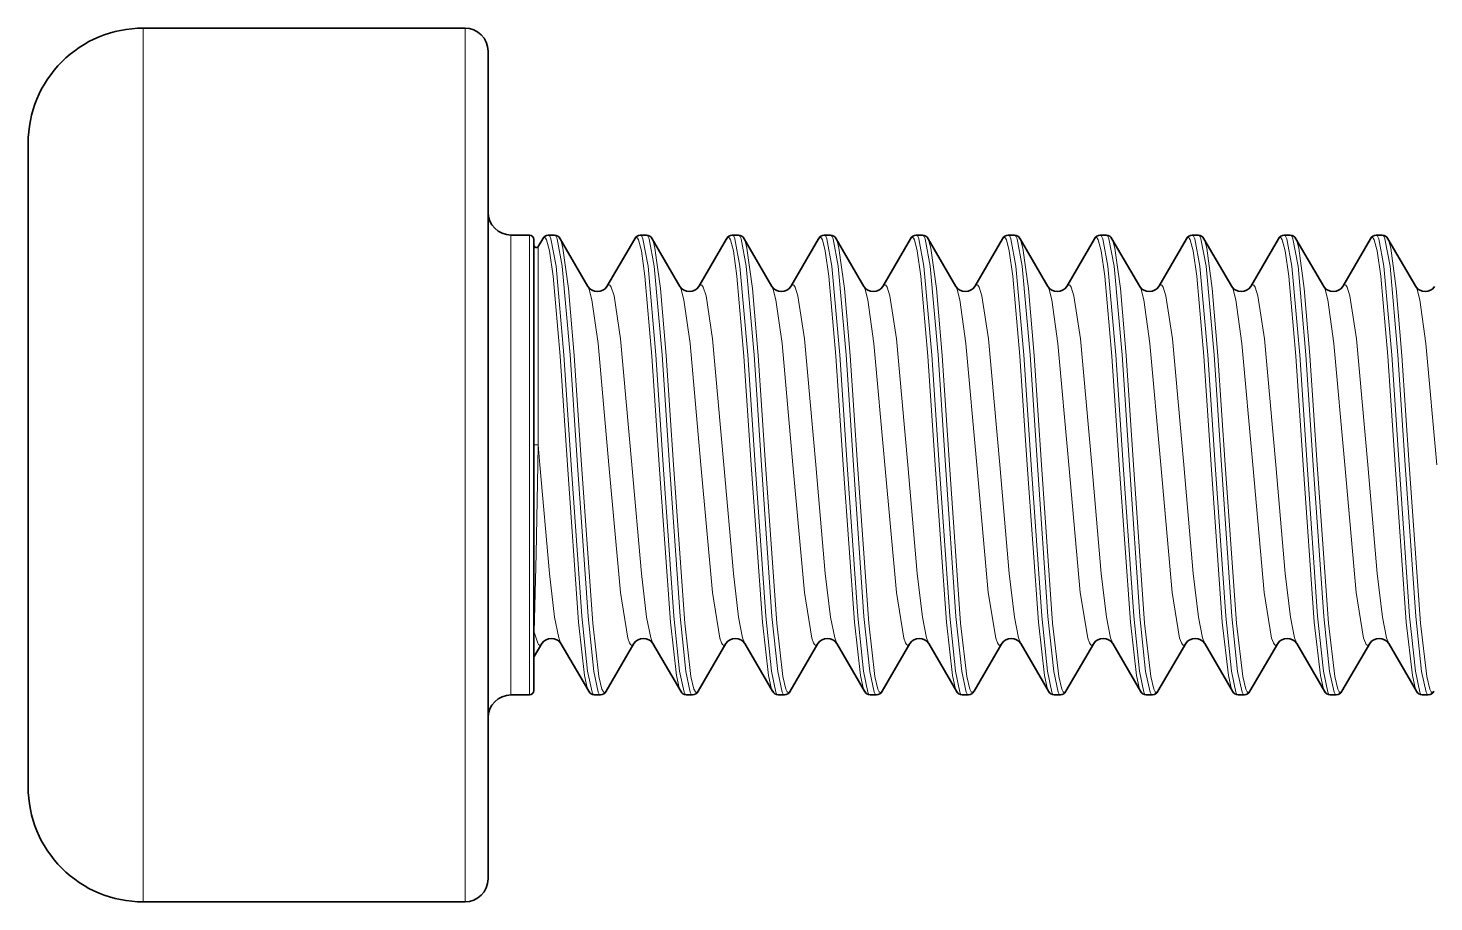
# Model space of a CAD drawing. Extents: x 386 to 1090, y 188 to 736.
# Drawn here: x 543.81 to 549.92, y 207.83 to 211.63 of the extents above; entities that cross this region are included whole.
import ezdxf

# ---------------------------------------------------------------- set-up
doc = ezdxf.new("R2010")
doc.units = 0

msp = doc.modelspace()

# ---------------------------------------------------------------- linework, layer by layer
at = {"color": 7, "lineweight": 13, "ltscale": 0.024727}
for p, q in [((544.3114, 211.6316), (544.3114, 210.6425)), ((545.7114, 211.6316), (545.7114, 210.6425))]:
    msp.add_line(p, q, dxfattribs=at)
at = {"color": 7, "lineweight": 35, "ltscale": 0.035001}
for p, q in [((545.7114, 211.6316), (544.3114, 211.6316)), ((545.7114, 207.8316), (544.3114, 207.8316))]:
    msp.add_line(p, q, dxfattribs=at)
at = {"color": 7, "lineweight": 35, "ltscale": 0.023426}
msp.add_line((545.8114, 211.5316), (545.8114, 210.5945), dxfattribs=at)
at = {"color": 7, "lineweight": 35, "ltscale": 0.01822}
msp.add_line((543.8114, 211.1316), (543.8114, 210.4028), dxfattribs=at)
at = {"color": 7, "lineweight": 13, "ltscale": 0.013015}
for p, q in [((545.9114, 210.7316), (545.9114, 210.211)), ((545.9914, 210.7316), (545.9914, 210.211))]:
    msp.add_line(p, q, dxfattribs=at)
at = {"color": 7, "lineweight": 35, "ltscale": 0.001999}
for p, q in [((545.9914, 210.7316), (545.9114, 210.7316)), ((545.9914, 208.7316), (545.9114, 208.7316))]:
    msp.add_line(p, q, dxfattribs=at)
at = {"color": 7, "lineweight": 35, "ltscale": 0.012754}
msp.add_line((546.0114, 210.7116), (546.0114, 210.2014), dxfattribs=at)
at = {"color": 7, "lineweight": 13, "ltscale": 0.021591}
msp.add_line((546.0301, 210.6824), (546.03, 209.8187), dxfattribs=at)
at = {"color": 7, "lineweight": 35, "ltscale": 0.000957545}
msp.add_line((546.0493, 210.7155), (546.0301, 210.6824), dxfattribs=at)
at = {"color": 7, "lineweight": 35, "ltscale": 0.000671387}
for p, q in [((546.1006, 210.7316), (546.0737, 210.7316)), ((546.9006, 210.7316), (546.8737, 210.7316)), ((547.7006, 210.7316), (547.6737, 210.7316)), ((548.1006, 210.7316), (548.0737, 210.7316)), ((548.9006, 210.7316), (548.8737, 210.7316)), ((549.7006, 210.7316), (549.6737, 210.7316)), ((546.7006, 208.7316), (546.6737, 208.7316)), ((547.1006, 208.7316), (547.0737, 208.7316)), ((547.9006, 208.7316), (547.8737, 208.7316)), ((548.7006, 208.7316), (548.6737, 208.7316)), ((549.1006, 208.7316), (549.0737, 208.7316)), ((549.9006, 208.7316), (549.8737, 208.7316))]:
    msp.add_line(p, q, dxfattribs=at)
at = {"color": 7, "lineweight": 35, "ltscale": 0.006017}
for p, q in [((546.125, 210.7155), (546.246, 210.5074)), ((546.525, 210.7155), (546.6461, 210.5074)), ((546.8493, 210.7155), (546.7283, 210.5074)), ((546.925, 210.7155), (547.046, 210.5074)), ((547.325, 210.7155), (547.446, 210.5074)), ((547.6493, 210.7155), (547.5283, 210.5074)), ((548.125, 210.7155), (548.246, 210.5074)), ((548.525, 210.7155), (548.6461, 210.5074)), ((548.8493, 210.7155), (548.7283, 210.5074)), ((548.925, 210.7155), (549.046, 210.5074)), ((549.325, 210.7155), (549.446, 210.5074)), ((549.6493, 210.7155), (549.5283, 210.5074)), ((546.325, 208.7477), (546.446, 208.9557)), ((546.6493, 208.7477), (546.5283, 208.9557)), ((547.125, 208.7477), (547.246, 208.9557)), ((547.525, 208.7477), (547.6461, 208.9557)), ((547.8493, 208.7477), (547.7283, 208.9557)), ((547.925, 208.7477), (548.046, 208.9557)), ((548.325, 208.7477), (548.446, 208.9557)), ((548.6493, 208.7477), (548.5283, 208.9557)), ((549.125, 208.7477), (549.246, 208.9557)), ((549.525, 208.7477), (549.6461, 208.9557)), ((549.8493, 208.7477), (549.7283, 208.9557))]:
    msp.add_line(p, q, dxfattribs=at)
at = {"color": 7, "lineweight": 35, "ltscale": 0.006018}
for p, q in [((546.4493, 210.7155), (546.3282, 210.5074)), ((547.2493, 210.7155), (547.1282, 210.5074)), ((547.725, 210.7155), (547.8461, 210.5074)), ((548.0493, 210.7155), (547.9282, 210.5074)), ((548.4493, 210.7155), (548.3282, 210.5074)), ((549.2493, 210.7155), (549.1282, 210.5074)), ((549.725, 210.7155), (549.8461, 210.5074)), ((546.2493, 208.7477), (546.1282, 208.9557)), ((546.725, 208.7477), (546.8461, 208.9557)), ((547.0493, 208.7477), (546.9282, 208.9557)), ((547.4493, 208.7477), (547.3282, 208.9557)), ((548.2493, 208.7477), (548.1282, 208.9557)), ((548.725, 208.7477), (548.8461, 208.9557)), ((549.0493, 208.7477), (548.9282, 208.9557)), ((549.4493, 208.7477), (549.3282, 208.9557))]:
    msp.add_line(p, q, dxfattribs=at)
at = {"color": 7, "lineweight": 35, "ltscale": 0.000669861}
for p, q in [((546.5005, 210.7316), (546.4738, 210.7316)), ((547.3005, 210.7316), (547.2737, 210.7316)), ((548.5005, 210.7316), (548.4738, 210.7316)), ((549.3005, 210.7316), (549.2737, 210.7316)), ((546.3005, 208.7316), (546.2737, 208.7316)), ((547.5005, 208.7316), (547.4738, 208.7316)), ((548.3005, 208.7316), (548.2737, 208.7316)), ((549.5005, 208.7316), (549.4738, 208.7316))]:
    msp.add_line(p, q, dxfattribs=at)
at = {"color": 7, "lineweight": 13, "ltscale": 0.070273}
for p, q in [((544.3114, 210.6425), (544.3114, 207.8316)), ((545.7114, 210.6425), (545.7114, 207.8316))]:
    msp.add_line(p, q, dxfattribs=at)
at = {"color": 7, "lineweight": 35, "ltscale": 0.066574}
msp.add_line((545.8114, 210.5945), (545.8114, 207.9316), dxfattribs=at)
at = {"color": 7, "lineweight": 35, "ltscale": 0.05178}
msp.add_line((543.8114, 210.4028), (543.8114, 208.3316), dxfattribs=at)
at = {"color": 7, "lineweight": 13, "ltscale": 0.036985}
for p, q in [((545.9114, 210.211), (545.9114, 208.7316)), ((545.9914, 210.211), (545.9914, 208.7316))]:
    msp.add_line(p, q, dxfattribs=at)
at = {"color": 7, "lineweight": 35, "ltscale": 0.036246}
msp.add_line((546.0114, 210.2014), (546.0114, 208.7516), dxfattribs=at)
at = {"color": 7, "lineweight": 13, "ltscale": 0.011867}
for p, q in [((546.1246, 210.2052), (546.1564, 209.7316)), ((546.5246, 210.2052), (546.5564, 209.7316)), ((546.9246, 210.2052), (546.9564, 209.7316)), ((547.3246, 210.2052), (547.3564, 209.7316)), ((547.7246, 210.2052), (547.7563, 209.7316)), ((548.1246, 210.2052), (548.1564, 209.7316)), ((548.5246, 210.2052), (548.5564, 209.7316)), ((548.9246, 210.2052), (548.9564, 209.7316)), ((549.3246, 210.2052), (549.3564, 209.7316)), ((549.7246, 210.2052), (549.7563, 209.7316))]:
    msp.add_line(p, q, dxfattribs=at)
at = {"color": 7, "lineweight": 13, "ltscale": 0.011983}
for p, q in [((546.1419, 210.211), (546.1736, 209.7327)), ((546.5419, 210.211), (546.5737, 209.7327)), ((546.9419, 210.211), (546.9736, 209.7327)), ((547.3419, 210.211), (547.3737, 209.7327)), ((548.1419, 210.211), (548.1736, 209.7327)), ((548.5419, 210.211), (548.5737, 209.7327)), ((548.9419, 210.211), (548.9736, 209.7327)), ((549.3419, 210.211), (549.3737, 209.7327))]:
    msp.add_line(p, q, dxfattribs=at)
at = {"color": 7, "lineweight": 13, "ltscale": 0.01204}
for p, q in [((546.1688, 210.211), (546.2006, 209.7304)), ((546.5687, 210.211), (546.6006, 209.7304)), ((546.9688, 210.211), (547.0006, 209.7304)), ((547.3687, 210.211), (547.4006, 209.7304)), ((547.7687, 210.211), (547.8007, 209.7304)), ((548.1688, 210.211), (548.2006, 209.7304)), ((548.5687, 210.211), (548.6006, 209.7304)), ((548.9688, 210.211), (549.0006, 209.7304)), ((549.3687, 210.211), (549.4006, 209.7304)), ((549.7687, 210.211), (549.8007, 209.7304))]:
    msp.add_line(p, q, dxfattribs=at)
at = {"color": 7, "lineweight": 13, "ltscale": 0.011917}
for p, q in [((546.186, 210.2072), (546.218, 209.7316)), ((546.5861, 210.2072), (546.6179, 209.7316)), ((546.986, 210.2072), (547.0179, 209.7316)), ((547.386, 210.2072), (547.418, 209.7316)), ((547.786, 210.2072), (547.8179, 209.7316)), ((548.186, 210.2072), (548.218, 209.7316)), ((548.5861, 210.2072), (548.6179, 209.7316)), ((548.986, 210.2072), (549.0179, 209.7316)), ((549.386, 210.2072), (549.418, 209.7316)), ((549.786, 210.2072), (549.8179, 209.7316))]:
    msp.add_line(p, q, dxfattribs=at)
at = {"color": 7, "lineweight": 13, "ltscale": 0.011984}
for p, q in [((547.7419, 210.211), (547.7737, 209.7327)), ((549.7419, 210.211), (549.7737, 209.7327))]:
    msp.add_line(p, q, dxfattribs=at)
at = {"color": 7, "lineweight": 13, "ltscale": 0.000465406}
msp.add_line((546.03, 209.8187), (546.0114, 209.8186), dxfattribs=at)
at = {"color": 7, "lineweight": 13, "ltscale": 0.002179}
msp.add_line((546.03, 209.8187), (546.0286, 209.7316), dxfattribs=at)
at = {"color": 7, "lineweight": 13, "ltscale": 0.002186}
msp.add_line((546.0372, 209.7316), (546.03, 209.8187), dxfattribs=at)
at = {"color": 7, "lineweight": 13, "ltscale": 0.009672}
msp.add_line((546.0286, 209.7316), (546.0214, 209.3448), dxfattribs=at)
at = {"color": 7, "lineweight": 13, "ltscale": 0.008502}
msp.add_line((546.0214, 209.3448), (546.0128, 209.0048), dxfattribs=at)
at = {"color": 7, "lineweight": 13, "ltscale": 0.000114148}
msp.add_line((546.0128, 209.0048), (546.0114, 209.0005), dxfattribs=at)
at = {"color": 7, "lineweight": 13, "ltscale": 0.002655}
msp.add_line((546.0128, 209.0048), (546.0128, 208.8986), dxfattribs=at)
at = {"color": 7, "lineweight": 35, "ltscale": 0.001653}
msp.add_line((546.0128, 208.8986), (546.0461, 208.9557), dxfattribs=at)
at = {"color": 7, "lineweight": 13}
for points in [[(546.0493, 210.7155), (546.0536, 210.7207), (546.0558, 210.7215), (546.0575, 210.7214), (546.0591, 210.7207), (546.0613, 210.7186), (546.0656, 210.7112), (546.0784, 210.6626), (546.0941, 210.5527), (546.1246, 210.2052)], [(546.0737, 210.7316), (546.075, 210.7314), (546.0776, 210.7298), (546.0801, 210.7266), (546.0851, 210.7155), (546.1072, 210.5961), (546.1419, 210.211)], [(546.1006, 210.7316), (546.1019, 210.7314), (546.1044, 210.7298), (546.1069, 210.7266), (546.112, 210.7156), (546.1341, 210.5961), (546.1688, 210.211)], [(546.125, 210.7155), (546.1292, 210.7061), (546.1375, 210.6751), (546.1614, 210.4997), (546.186, 210.2072)], [(546.4493, 210.7155), (546.4537, 210.7207), (546.4558, 210.7215), (546.4575, 210.7214), (546.4591, 210.7207), (546.4613, 210.7186), (546.4656, 210.7112), (546.4785, 210.6626), (546.4941, 210.5527), (546.5246, 210.2052)], [(546.4738, 210.7316), (546.475, 210.7314), (546.4775, 210.7298), (546.4801, 210.7266), (546.4852, 210.7156), (546.5073, 210.5961), (546.5419, 210.211)], [(546.5005, 210.7316), (546.5018, 210.7314), (546.5044, 210.7298), (546.507, 210.7266), (546.512, 210.7156), (546.5341, 210.5961), (546.5687, 210.211)], [(546.525, 210.7155), (546.5292, 210.7061), (546.5375, 210.6751), (546.5614, 210.4997), (546.5861, 210.2072)], [(546.8493, 210.7155), (546.8536, 210.7207), (546.8558, 210.7215), (546.8575, 210.7214), (546.8591, 210.7207), (546.8613, 210.7186), (546.8656, 210.7112), (546.8785, 210.6626), (546.8941, 210.5527), (546.9246, 210.2052)], [(546.8737, 210.7316), (546.875, 210.7314), (546.8776, 210.7298), (546.8801, 210.7266), (546.8851, 210.7156), (546.9072, 210.5961), (546.9419, 210.211)], [(546.9006, 210.7316), (546.9019, 210.7314), (546.9044, 210.7298), (546.9069, 210.7266), (546.912, 210.7156), (546.9341, 210.5961), (546.9688, 210.211)], [(546.925, 210.7155), (546.9292, 210.7061), (546.9375, 210.6751), (546.9614, 210.4997), (546.986, 210.2072)], [(547.2493, 210.7155), (547.2537, 210.7207), (547.2559, 210.7215), (547.2574, 210.7214), (547.2591, 210.7207), (547.2613, 210.7186), (547.2656, 210.7112), (547.2784, 210.6626), (547.2941, 210.5527), (547.3246, 210.2052)], [(547.2737, 210.7316), (547.275, 210.7314), (547.2775, 210.7298), (547.2801, 210.7266), (547.2852, 210.7156), (547.3073, 210.5961), (547.3419, 210.211)], [(547.3005, 210.7316), (547.3018, 210.7314), (547.3044, 210.7298), (547.3069, 210.7266), (547.312, 210.7156), (547.3341, 210.5961), (547.3687, 210.211)], [(547.325, 210.7155), (547.3292, 210.7061), (547.3375, 210.6751), (547.3614, 210.4997), (547.386, 210.2072)], [(547.6493, 210.7155), (547.6537, 210.7207), (547.6558, 210.7215), (547.6575, 210.7214), (547.6591, 210.7207), (547.6613, 210.7186), (547.6656, 210.7112), (547.6785, 210.6626), (547.6941, 210.5527), (547.7246, 210.2052)], [(547.6737, 210.7316), (547.675, 210.7314), (547.6776, 210.7298), (547.6801, 210.7266), (547.6852, 210.7156), (547.7073, 210.5961), (547.7419, 210.211)], [(547.7006, 210.7316), (547.7018, 210.7314), (547.7044, 210.7298), (547.7069, 210.7266), (547.712, 210.7156), (547.7341, 210.5961), (547.7687, 210.211)], [(547.725, 210.7155), (547.7292, 210.7061), (547.7375, 210.6751), (547.7614, 210.4997), (547.786, 210.2072)], [(548.0493, 210.7155), (548.0536, 210.7207), (548.0558, 210.7215), (548.0575, 210.7214), (548.0591, 210.7207), (548.0613, 210.7186), (548.0656, 210.7112), (548.0784, 210.6626), (548.0941, 210.5527), (548.1246, 210.2052)], [(548.0737, 210.7316), (548.075, 210.7314), (548.0776, 210.7298), (548.0801, 210.7266), (548.0851, 210.7156), (548.1072, 210.5961), (548.1419, 210.211)], [(548.1006, 210.7316), (548.1019, 210.7314), (548.1044, 210.7298), (548.1069, 210.7266), (548.112, 210.7156), (548.1341, 210.5961), (548.1688, 210.211)], [(548.125, 210.7155), (548.1292, 210.7061), (548.1375, 210.6751), (548.1614, 210.4997), (548.186, 210.2072)], [(548.4493, 210.7155), (548.4537, 210.7207), (548.4558, 210.7215), (548.4575, 210.7214), (548.4591, 210.7207), (548.4613, 210.7186), (548.4656, 210.7112), (548.4785, 210.6626), (548.4941, 210.5527), (548.5246, 210.2052)], [(548.4738, 210.7316), (548.475, 210.7314), (548.4775, 210.7298), (548.4801, 210.7266), (548.4852, 210.7156), (548.5073, 210.5961), (548.5419, 210.211)], [(548.5005, 210.7316), (548.5018, 210.7314), (548.5044, 210.7298), (548.507, 210.7266), (548.512, 210.7156), (548.5341, 210.5961), (548.5687, 210.211)], [(548.525, 210.7155), (548.5292, 210.7061), (548.5375, 210.6751), (548.5614, 210.4997), (548.5861, 210.2072)], [(548.8493, 210.7155), (548.8536, 210.7207), (548.8558, 210.7215), (548.8575, 210.7214), (548.8591, 210.7207), (548.8613, 210.7186), (548.8656, 210.7112), (548.8785, 210.6626), (548.8941, 210.5527), (548.9246, 210.2052)], [(548.8737, 210.7316), (548.875, 210.7314), (548.8776, 210.7298), (548.8801, 210.7266), (548.8851, 210.7156), (548.9072, 210.5961), (548.9419, 210.211)], [(548.9006, 210.7316), (548.9019, 210.7314), (548.9044, 210.7298), (548.9069, 210.7266), (548.912, 210.7156), (548.9341, 210.5961), (548.9688, 210.211)], [(548.925, 210.7155), (548.9292, 210.7061), (548.9375, 210.6751), (548.9614, 210.4997), (548.986, 210.2072)], [(549.2493, 210.7155), (549.2537, 210.7207), (549.2559, 210.7215), (549.2574, 210.7214), (549.2591, 210.7207), (549.2613, 210.7186), (549.2656, 210.7112), (549.2784, 210.6626), (549.2941, 210.5527), (549.3246, 210.2052)], [(549.2737, 210.7316), (549.275, 210.7314), (549.2775, 210.7298), (549.2801, 210.7266), (549.2852, 210.7156), (549.3073, 210.5961), (549.3419, 210.211)], [(549.3005, 210.7316), (549.3018, 210.7314), (549.3044, 210.7298), (549.3069, 210.7266), (549.312, 210.7156), (549.3341, 210.5961), (549.3687, 210.211)], [(549.325, 210.7155), (549.3292, 210.7061), (549.3375, 210.6751), (549.3614, 210.4997), (549.386, 210.2072)], [(549.6493, 210.7155), (549.6537, 210.7207), (549.6558, 210.7215), (549.6575, 210.7214), (549.6591, 210.7207), (549.6613, 210.7186), (549.6656, 210.7112), (549.6785, 210.6626), (549.6941, 210.5527), (549.7246, 210.2052)], [(549.6737, 210.7316), (549.675, 210.7314), (549.6776, 210.7298), (549.6801, 210.7266), (549.6852, 210.7156), (549.7073, 210.5961), (549.7419, 210.211)], [(549.7006, 210.7316), (549.7018, 210.7314), (549.7044, 210.7298), (549.7069, 210.7266), (549.712, 210.7156), (549.7341, 210.5961), (549.7687, 210.211)], [(549.725, 210.7155), (549.7292, 210.7061), (549.7375, 210.6751), (549.7614, 210.4997), (549.786, 210.2072)], [(546.3372, 209.7316), (546.29, 210.2604), (546.2632, 210.4506), (546.2518, 210.4943), (546.246, 210.5074)], [(546.4371, 209.7316), (546.3878, 210.28), (546.3595, 210.4673), (546.3477, 210.5045), (546.3416, 210.5132), (546.3386, 210.5149), (546.3355, 210.5148), (546.3325, 210.5129), (546.3282, 210.5074)], [(546.7372, 209.7316), (546.69, 210.2604), (546.6631, 210.4506), (546.6519, 210.4943), (546.6461, 210.5074)], [(546.8372, 209.7316), (546.7878, 210.28), (546.7595, 210.4673), (546.7476, 210.5045), (546.7416, 210.5132), (546.7385, 210.5149), (546.7355, 210.5148), (546.7324, 210.5129), (546.7283, 210.5074)], [(547.1371, 209.7316), (547.09, 210.2604), (547.0632, 210.4506), (547.0519, 210.4943), (547.046, 210.5074)], [(547.2372, 209.7316), (547.1878, 210.28), (547.1595, 210.4673), (547.1476, 210.5045), (547.1416, 210.5132), (547.1385, 210.5149), (547.1355, 210.5148), (547.1324, 210.5129), (547.1282, 210.5074)], [(547.5372, 209.7316), (547.49, 210.2604), (547.4631, 210.4506), (547.4518, 210.4943), (547.446, 210.5074)], [(547.6371, 209.7316), (547.5878, 210.28), (547.5595, 210.4673), (547.5476, 210.5045), (547.5416, 210.5132), (547.5386, 210.5149), (547.5355, 210.5148), (547.5325, 210.5129), (547.5283, 210.5074)], [(547.9371, 209.7316), (547.89, 210.2604), (547.8632, 210.4506), (547.8519, 210.4943), (547.8461, 210.5074)], [(548.0372, 209.7316), (547.9878, 210.28), (547.9595, 210.4673), (547.9476, 210.5045), (547.9416, 210.5132), (547.9385, 210.5149), (547.9355, 210.5148), (547.9324, 210.5129), (547.9282, 210.5074)], [(548.3372, 209.7316), (548.29, 210.2604), (548.2632, 210.4506), (548.2518, 210.4943), (548.246, 210.5074)], [(548.4371, 209.7316), (548.3878, 210.28), (548.3595, 210.4673), (548.3477, 210.5045), (548.3416, 210.5132), (548.3386, 210.5149), (548.3355, 210.5148), (548.3325, 210.5129), (548.3282, 210.5074)], [(548.7372, 209.7316), (548.69, 210.2604), (548.6631, 210.4506), (548.6519, 210.4943), (548.6461, 210.5074)], [(548.8372, 209.7316), (548.7878, 210.28), (548.7595, 210.4673), (548.7476, 210.5045), (548.7416, 210.5132), (548.7385, 210.5149), (548.7355, 210.5148), (548.7324, 210.5129), (548.7283, 210.5074)], [(549.1371, 209.7316), (549.09, 210.2604), (549.0632, 210.4506), (549.0519, 210.4943), (549.046, 210.5074)], [(549.2372, 209.7316), (549.1878, 210.28), (549.1595, 210.4673), (549.1476, 210.5045), (549.1416, 210.5132), (549.1385, 210.5149), (549.1355, 210.5148), (549.1324, 210.5129), (549.1282, 210.5074)], [(549.5372, 209.7316), (549.49, 210.2604), (549.4631, 210.4506), (549.4518, 210.4943), (549.446, 210.5074)], [(549.6371, 209.7316), (549.5878, 210.28), (549.5595, 210.4673), (549.5476, 210.5045), (549.5416, 210.5132), (549.5386, 210.5149), (549.5355, 210.5148), (549.5325, 210.5129), (549.5283, 210.5074)], [(549.9371, 209.7316), (549.89, 210.2604), (549.8632, 210.4506), (549.8519, 210.4943), (549.8461, 210.5074)], [(546.1282, 208.9557), (546.119, 208.9799), (546.1012, 209.0696), (546.0783, 209.2594), (546.0372, 209.7316)], [(546.1564, 209.7316), (546.2048, 209.0487), (546.2316, 208.8155), (546.2433, 208.7623), (546.2493, 208.7477)], [(546.1736, 209.7327), (546.2195, 209.0737), (546.2446, 208.8344), (546.2639, 208.7436), (546.2682, 208.7353), (546.2704, 208.7329), (546.2726, 208.7317), (546.2737, 208.7316)], [(546.2006, 209.7304), (546.2463, 209.0728), (546.2715, 208.8341), (546.2907, 208.7435), (546.2951, 208.7353), (546.2973, 208.7329), (546.2994, 208.7317), (546.3005, 208.7316)], [(546.218, 209.7316), (546.2668, 209.0435), (546.2939, 208.8112), (546.3066, 208.7572), (546.3131, 208.7445), (546.3163, 208.7419), (546.3196, 208.7419), (546.3228, 208.7445), (546.325, 208.7477)], [(546.446, 208.9557), (546.4421, 208.9504), (546.4401, 208.9489), (546.4371, 208.9481), (546.4351, 208.9485), (546.4312, 208.9516), (546.4272, 208.9577), (546.4193, 208.9786), (546.3872, 209.1769), (546.3372, 209.7316)], [(546.5283, 208.9557), (546.5189, 208.9799), (546.5012, 209.0696), (546.4783, 209.2594), (546.4371, 209.7316)], [(546.5564, 209.7316), (546.6049, 209.0487), (546.6316, 208.8155), (546.6434, 208.7623), (546.6493, 208.7477)], [(546.5737, 209.7327), (546.6194, 209.0737), (546.6446, 208.8344), (546.6639, 208.7436), (546.6682, 208.7353), (546.6704, 208.7329), (546.6726, 208.7317), (546.6737, 208.7316)], [(546.6006, 209.7304), (546.6464, 209.0728), (546.6715, 208.8341), (546.6907, 208.7435), (546.6951, 208.7353), (546.6973, 208.7329), (546.6995, 208.7317), (546.7006, 208.7316)], [(546.6179, 209.7316), (546.6669, 209.0435), (546.6939, 208.8112), (546.7066, 208.7572), (546.7131, 208.7445), (546.7163, 208.7419), (546.7195, 208.7419), (546.7228, 208.7445), (546.725, 208.7477)], [(546.8461, 208.9557), (546.8421, 208.9504), (546.8401, 208.9489), (546.8371, 208.9481), (546.8351, 208.9485), (546.8311, 208.9516), (546.8271, 208.9577), (546.8193, 208.9786), (546.7872, 209.1769), (546.7372, 209.7316)], [(546.9282, 208.9557), (546.9189, 208.9799), (546.9012, 209.0696), (546.8784, 209.2594), (546.8372, 209.7316)], [(546.9564, 209.7316), (547.0048, 209.0487), (547.0316, 208.8155), (547.0433, 208.7623), (547.0493, 208.7477)], [(546.9736, 209.7327), (547.0195, 209.0737), (547.0446, 208.8344), (547.0638, 208.7436), (547.0682, 208.7353), (547.0704, 208.7329), (547.0726, 208.7317), (547.0737, 208.7316)], [(547.0006, 209.7304), (547.0464, 209.0728), (547.0715, 208.8341), (547.0907, 208.7435), (547.0951, 208.7353), (547.0973, 208.7329), (547.0995, 208.7317), (547.1006, 208.7316)], [(547.0179, 209.7316), (547.0669, 209.0435), (547.0939, 208.8112), (547.1066, 208.7572), (547.1131, 208.7445), (547.1163, 208.7419), (547.1196, 208.7419), (547.1228, 208.7445), (547.125, 208.7477)], [(547.246, 208.9557), (547.2421, 208.9504), (547.2401, 208.9489), (547.2371, 208.9481), (547.2351, 208.9485), (547.2311, 208.9516), (547.2272, 208.9577), (547.2194, 208.9786), (547.1873, 209.1769), (547.1371, 209.7316)], [(547.3282, 208.9557), (547.319, 208.9799), (547.3012, 209.0696), (547.2783, 209.2594), (547.2372, 209.7316)], [(547.3564, 209.7316), (547.4048, 209.0487), (547.4316, 208.8155), (547.4434, 208.7623), (547.4493, 208.7477)], [(547.3737, 209.7327), (547.4194, 209.0737), (547.4446, 208.8344), (547.4639, 208.7436), (547.4683, 208.7353), (547.4705, 208.7329), (547.4727, 208.7317), (547.4738, 208.7316)], [(547.4006, 209.7304), (547.4464, 209.0728), (547.4715, 208.8341), (547.4907, 208.7435), (547.4951, 208.7353), (547.4973, 208.7329), (547.4995, 208.7317), (547.5005, 208.7316)], [(547.418, 209.7316), (547.4669, 209.0435), (547.4939, 208.8112), (547.5067, 208.7572), (547.5131, 208.7445), (547.5163, 208.7419), (547.5195, 208.7419), (547.5228, 208.7445), (547.525, 208.7477)], [(547.6461, 208.9557), (547.6421, 208.9504), (547.6401, 208.9489), (547.6371, 208.9481), (547.6351, 208.9485), (547.6311, 208.9516), (547.6272, 208.9577), (547.6193, 208.9786), (547.5872, 209.1769), (547.5372, 209.7316)], [(547.7283, 208.9557), (547.7189, 208.9799), (547.7012, 209.0696), (547.6783, 209.2594), (547.6371, 209.7316)], [(547.7563, 209.7316), (547.8048, 209.0487), (547.8316, 208.8155), (547.8433, 208.7623), (547.8493, 208.7477)], [(547.7737, 209.7327), (547.8195, 209.0737), (547.8446, 208.8344), (547.8639, 208.7436), (547.8682, 208.7353), (547.8704, 208.7329), (547.8726, 208.7317), (547.8737, 208.7316)], [(547.8007, 209.7304), (547.8464, 209.0728), (547.8715, 208.8341), (547.8907, 208.7435), (547.8951, 208.7353), (547.8973, 208.7329), (547.8995, 208.7317), (547.9006, 208.7316)], [(547.8179, 209.7316), (547.8669, 209.0435), (547.8939, 208.8112), (547.9066, 208.7572), (547.9131, 208.7445), (547.9163, 208.7419), (547.9196, 208.7419), (547.9228, 208.7445), (547.925, 208.7477)], [(548.046, 208.9557), (548.0421, 208.9504), (548.0401, 208.9489), (548.0371, 208.9481), (548.0351, 208.9485), (548.0311, 208.9516), (548.0272, 208.9577), (548.0193, 208.9786), (547.9872, 209.1769), (547.9371, 209.7316)], [(548.1282, 208.9557), (548.119, 208.9799), (548.1012, 209.0696), (548.0783, 209.2594), (548.0372, 209.7316)], [(548.1564, 209.7316), (548.2048, 209.0487), (548.2316, 208.8155), (548.2433, 208.7623), (548.2493, 208.7477)], [(548.1736, 209.7327), (548.2195, 209.0737), (548.2446, 208.8344), (548.2639, 208.7436), (548.2682, 208.7353), (548.2704, 208.7329), (548.2726, 208.7317), (548.2737, 208.7316)], [(548.2006, 209.7304), (548.2463, 209.0728), (548.2715, 208.8341), (548.2907, 208.7435), (548.2951, 208.7353), (548.2973, 208.7329), (548.2994, 208.7317), (548.3005, 208.7316)], [(548.218, 209.7316), (548.2668, 209.0435), (548.2939, 208.8112), (548.3066, 208.7572), (548.3131, 208.7445), (548.3163, 208.7419), (548.3196, 208.7419), (548.3228, 208.7445), (548.325, 208.7477)], [(548.446, 208.9557), (548.4421, 208.9504), (548.4401, 208.9489), (548.4371, 208.9481), (548.4351, 208.9485), (548.4312, 208.9516), (548.4272, 208.9577), (548.4193, 208.9786), (548.3872, 209.1769), (548.3372, 209.7316)], [(548.5283, 208.9557), (548.5189, 208.9799), (548.5012, 209.0696), (548.4783, 209.2594), (548.4371, 209.7316)], [(548.5564, 209.7316), (548.6049, 209.0487), (548.6316, 208.8155), (548.6434, 208.7623), (548.6493, 208.7477)], [(548.5737, 209.7327), (548.6194, 209.0737), (548.6446, 208.8344), (548.6639, 208.7436), (548.6682, 208.7353), (548.6704, 208.7329), (548.6726, 208.7317), (548.6737, 208.7316)], [(548.6006, 209.7304), (548.6464, 209.0728), (548.6715, 208.8341), (548.6907, 208.7435), (548.6951, 208.7353), (548.6973, 208.7329), (548.6995, 208.7317), (548.7006, 208.7316)], [(548.6179, 209.7316), (548.6669, 209.0435), (548.6939, 208.8112), (548.7066, 208.7572), (548.7131, 208.7445), (548.7163, 208.7419), (548.7195, 208.7419), (548.7228, 208.7445), (548.725, 208.7477)], [(548.8461, 208.9557), (548.8421, 208.9504), (548.8401, 208.9489), (548.8371, 208.9481), (548.8351, 208.9485), (548.8311, 208.9516), (548.8271, 208.9577), (548.8193, 208.9786), (548.7872, 209.1769), (548.7372, 209.7316)], [(548.9282, 208.9557), (548.9189, 208.9799), (548.9012, 209.0696), (548.8784, 209.2594), (548.8372, 209.7316)], [(548.9564, 209.7316), (549.0048, 209.0487), (549.0316, 208.8155), (549.0433, 208.7623), (549.0493, 208.7477)], [(548.9736, 209.7327), (549.0195, 209.0737), (549.0446, 208.8344), (549.0638, 208.7436), (549.0682, 208.7353), (549.0704, 208.7329), (549.0726, 208.7317), (549.0737, 208.7316)], [(549.0006, 209.7304), (549.0464, 209.0728), (549.0715, 208.8341), (549.0907, 208.7435), (549.0951, 208.7353), (549.0973, 208.7329), (549.0995, 208.7317), (549.1006, 208.7316)], [(549.0179, 209.7316), (549.0669, 209.0435), (549.0939, 208.8112), (549.1066, 208.7572), (549.1131, 208.7445), (549.1163, 208.7419), (549.1196, 208.7419), (549.1228, 208.7445), (549.125, 208.7477)], [(549.246, 208.9557), (549.2421, 208.9504), (549.2401, 208.9489), (549.2371, 208.9481), (549.2351, 208.9485), (549.2311, 208.9516), (549.2272, 208.9577), (549.2194, 208.9786), (549.1873, 209.1769), (549.1371, 209.7316)], [(549.3282, 208.9557), (549.319, 208.9799), (549.3012, 209.0696), (549.2783, 209.2594), (549.2372, 209.7316)], [(549.3564, 209.7316), (549.4048, 209.0487), (549.4316, 208.8155), (549.4434, 208.7623), (549.4493, 208.7477)], [(549.3737, 209.7327), (549.4194, 209.0737), (549.4446, 208.8344), (549.4639, 208.7436), (549.4683, 208.7353), (549.4705, 208.7329), (549.4727, 208.7317), (549.4738, 208.7316)], [(549.4006, 209.7304), (549.4464, 209.0728), (549.4715, 208.8341), (549.4907, 208.7435), (549.4951, 208.7353), (549.4973, 208.7329), (549.4995, 208.7317), (549.5005, 208.7316)], [(549.418, 209.7316), (549.4669, 209.0435), (549.4939, 208.8112), (549.5067, 208.7572), (549.5131, 208.7445), (549.5163, 208.7419), (549.5195, 208.7419), (549.5228, 208.7445), (549.525, 208.7477)], [(549.6461, 208.9557), (549.6421, 208.9504), (549.6401, 208.9489), (549.6371, 208.9481), (549.6351, 208.9485), (549.6311, 208.9516), (549.6272, 208.9577), (549.6193, 208.9786), (549.5872, 209.1769), (549.5372, 209.7316)], [(549.7283, 208.9557), (549.7189, 208.9799), (549.7012, 209.0696), (549.6783, 209.2594), (549.6371, 209.7316)], [(549.7563, 209.7316), (549.8048, 209.0487), (549.8316, 208.8155), (549.8433, 208.7623), (549.8493, 208.7477)], [(549.7737, 209.7327), (549.8195, 209.0737), (549.8446, 208.8344), (549.8639, 208.7436), (549.8682, 208.7353), (549.8704, 208.7329), (549.8726, 208.7317), (549.8737, 208.7316)], [(549.8007, 209.7304), (549.8464, 209.0728), (549.8715, 208.8341), (549.8907, 208.7435), (549.8951, 208.7353), (549.8973, 208.7329), (549.8995, 208.7317), (549.9006, 208.7316)], [(549.8179, 209.7316), (549.8669, 209.0435), (549.8939, 208.8112), (549.9066, 208.7572), (549.9131, 208.7445), (549.9163, 208.7419), (549.9196, 208.7419), (549.9228, 208.7445), (549.925, 208.7477)], [(546.0461, 208.9557), (546.0422, 208.9505), (546.0402, 208.949), (546.0373, 208.9481), (546.0353, 208.9484), (546.0314, 208.9513), (546.0275, 208.9571), (546.0128, 209.0048)]]:
    msp.add_lwpolyline(points, dxfattribs=at)
at = {"color": 7, "lineweight": 35}
for centre, radius, start, end in [((544.3114, 211.1316), 0.5, 90, 180.00001), ((545.7114, 211.5315), 0.1, 0.03362, 89.96638), ((545.9115, 210.8316), 0.1, 180.03363, 269.96638), ((545.9914, 210.7116), 0.02, 0.03362, 89.96638), ((546.0214, 210.6874), 0.01, 179.99999, 329.83616), ((546.0752, 210.7031), 0.0286, 92.93355, 154.45448), ((546.0991, 210.7031), 0.0286, 25.52552, 86.97315), ((546.4753, 210.7031), 0.0286, 93.07015, 154.43392), ((546.4991, 210.7031), 0.0286, 25.52554, 86.97299), ((546.8752, 210.7031), 0.0286, 93.07015, 154.43392), ((546.899, 210.7031), 0.0286, 25.52554, 86.97299), ((547.2753, 210.7031), 0.0286, 93.07015, 154.43392), ((547.2991, 210.7031), 0.0286, 25.52554, 86.97299), ((547.6753, 210.7031), 0.0286, 93.07015, 154.43392), ((547.6991, 210.7031), 0.0286, 25.52554, 86.97299), ((548.0753, 210.7031), 0.0286, 93.07015, 154.43392), ((548.0991, 210.7031), 0.0286, 25.52554, 86.97299), ((548.4753, 210.7031), 0.0286, 93.07015, 154.43392), ((548.4991, 210.7031), 0.0286, 25.52554, 86.97299), ((548.8752, 210.7031), 0.0286, 93.07015, 154.43392), ((548.899, 210.7031), 0.0286, 25.52554, 86.97299), ((549.2753, 210.7031), 0.0286, 93.07015, 154.43392), ((549.2991, 210.7031), 0.0286, 25.52554, 86.97299), ((549.6753, 210.7031), 0.0286, 93.07015, 154.43392), ((549.6991, 210.7031), 0.0286, 25.52554, 86.97299), ((546.2862, 210.5352), 0.0489, 214.65923, 271.14359), ((546.2881, 210.5352), 0.0489, 268.85638, 325.34077), ((546.6862, 210.5352), 0.0489, 214.65923, 271.14359), ((546.6881, 210.5352), 0.0489, 268.85638, 325.34077), ((547.0862, 210.5352), 0.0489, 214.65923, 271.14361), ((547.0881, 210.5352), 0.0489, 268.85641, 325.34078), ((547.4862, 210.5352), 0.0489, 214.65923, 271.14362), ((547.4882, 210.5352), 0.0489, 268.85641, 325.34078), ((547.8862, 210.5352), 0.0489, 214.65923, 271.14362), ((547.8881, 210.5352), 0.0489, 268.85641, 325.34078), ((548.2862, 210.5352), 0.0489, 214.65923, 271.1436), ((548.2881, 210.5352), 0.0489, 268.8564, 325.34077), ((548.6862, 210.5352), 0.0489, 214.65923, 271.1436), ((548.6881, 210.5352), 0.0489, 268.8564, 325.34078), ((549.0862, 210.5352), 0.0489, 214.65923, 271.1436), ((549.0881, 210.5352), 0.0489, 268.8564, 325.34078), ((549.4862, 210.5352), 0.0489, 214.65923, 271.1436), ((549.4882, 210.5352), 0.0489, 268.8564, 325.34078), ((549.8862, 210.5352), 0.0489, 214.65923, 271.1436), ((549.8881, 210.5352), 0.0489, 268.85639, 325.34077), ((546.0862, 208.928), 0.0489, 88.90079, 145.32419), ((546.0881, 208.928), 0.0489, 34.65923, 91.14362), ((546.4862, 208.928), 0.0489, 88.85639, 145.34077), ((546.4882, 208.928), 0.0489, 34.65922, 91.14359), ((546.8862, 208.928), 0.0489, 88.8564, 145.34077), ((546.8881, 208.928), 0.0489, 34.65922, 91.14359), ((547.2862, 208.928), 0.0489, 88.8564, 145.34077), ((547.2881, 208.928), 0.0489, 34.65923, 91.1436), ((547.6862, 208.928), 0.0489, 88.8564, 145.34077), ((547.6881, 208.928), 0.0489, 34.65923, 91.14361), ((548.0862, 208.928), 0.0489, 88.8564, 145.34077), ((548.0881, 208.928), 0.0489, 34.65923, 91.1436), ((548.4862, 208.928), 0.0489, 88.85639, 145.34077), ((548.4882, 208.928), 0.0489, 34.65922, 91.14359), ((548.8862, 208.928), 0.0489, 88.8564, 145.34077), ((548.8881, 208.928), 0.0489, 34.65923, 91.1436), ((549.2862, 208.928), 0.0489, 88.85639, 145.34077), ((549.2881, 208.928), 0.0489, 34.65923, 91.14359), ((549.6862, 208.928), 0.0489, 88.85639, 145.34077), ((549.6881, 208.928), 0.0489, 34.65922, 91.14359), ((545.9115, 208.6315), 0.1, 90.03362, 179.96637), ((545.9914, 208.7516), 0.02, 270.03363, 359.96636), ((546.2753, 208.7601), 0.0286, 205.56608, 266.92985), ((546.2991, 208.7601), 0.0286, 273.02701, 334.47446), ((546.6753, 208.7601), 0.0286, 205.56608, 266.92985), ((546.6991, 208.7601), 0.0286, 273.02701, 334.47446), ((547.0753, 208.7601), 0.0286, 205.56608, 266.92985), ((547.0991, 208.7601), 0.0286, 273.02701, 334.47446), ((547.4753, 208.7601), 0.0286, 205.56608, 266.92985), ((547.4991, 208.7601), 0.0286, 273.02701, 334.47446), ((547.8752, 208.7601), 0.0286, 205.56608, 266.92985), ((547.899, 208.7601), 0.0286, 273.02701, 334.47446), ((548.2753, 208.7601), 0.0286, 205.56608, 266.92985), ((548.2991, 208.7601), 0.0286, 273.02701, 334.47446), ((548.6753, 208.7601), 0.0286, 205.56608, 266.92985), ((548.6991, 208.7601), 0.0286, 273.02701, 334.47446), ((549.0753, 208.7601), 0.0286, 205.56608, 266.92985), ((549.0991, 208.7601), 0.0286, 273.02701, 334.47446), ((549.4753, 208.7601), 0.0286, 205.56608, 266.92985), ((549.4991, 208.7601), 0.0286, 273.02701, 334.47446), ((549.8752, 208.7601), 0.0286, 205.56608, 266.92985), ((549.899, 208.7601), 0.0286, 273.02701, 334.47446), ((544.3114, 208.3316), 0.5, 179.99999, 270), ((545.7114, 207.9316), 0.1, 270.03362, 359.96638)]:
    msp.add_arc(centre, radius, start, end, dxfattribs=at)

doc.saveas('drawing.dxf')
